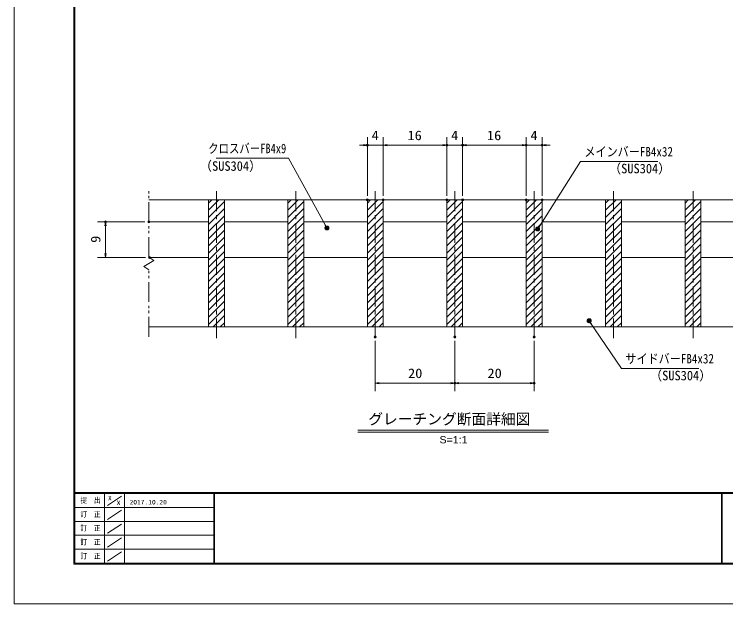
# Model space of a CAD drawing. Units: millimetres, scale not verified, with parts at other scales. Extents: x -1050 to 1050, y -742 to 742.
# Drawn here: x -1050 to -154, y -742 to 0 of the extents above; entities that cross this region are included whole.
import ezdxf
from ezdxf.enums import TextEntityAlignment as Align

# ---------------------------------------------------------------- set-up
doc = ezdxf.new("R2010")
doc.units = ezdxf.units.MM
doc.header["$LTSCALE"] = 5
doc.header["$PDMODE"] = 32
doc.header["$PDSIZE"] = 2.5
doc.linetypes.add('CHAIN1', pattern=[8, 5, -1, 1, -1])
doc.linetypes.add('DOUBLE_CHAIN1', pattern=[8.8, 5, -1, 0.6, -0.6, 0.6, -1])
for name, color, linetype, lineweight in [('0-0_7-図\u3000枠', 4, 'Continuous', 9), ('0-1_寸法注釈', 2, 'Continuous', 9), ('0-2_0', 2, 'Continuous', 9), ('0-3_DEFPOINTS', 134, 'Continuous', 9), ('0-4_蓋', 5, 'Continuous', 9), ('0-5_ハッチング', 4, 'Continuous', 9), ('0-6_想像線', 134, 'DOUBLE_CHAIN1', 9), ('0-7_中心線', 6, 'CHAIN1', 9)]:
    doc.layers.add(name, color=color, linetype=linetype, lineweight=lineweight)
doc.styles.add('HG丸ｺﾞｼｯｸM-PRO', font='')
doc.styles.add('ＭＳ ゴシック', font='')
doc.styles.get('HG丸ｺﾞｼｯｸM-PRO').set_extended_font_data('HG丸ｺﾞｼｯｸM-PRO')
doc.styles.get('ＭＳ ゴシック').set_extended_font_data('MS Gothic')

# ---------------------------------------------------------------- blocks, each defined once
blk = doc.blocks.new('_OPEN')
at = {"layer": '0-2_0'}
blk.add_line((0, 0), (-5, 0), dxfattribs=at)
blk.add_lwpolyline([(-5, 0.833), (0, 0), (-5, -0.833)], dxfattribs=at)
blk = doc.blocks.new('_Dot')
at = {"layer": '0-2_0'}
for p, q in [((-2.5, 0), (-5, 0)), ((2.445, 0.5), (-2.445, 0.5)), ((1.997, 1.5), (-1.997, 1.5)), ((2.289, -0.995), (-2.289, -0.995)), ((1.499, -1.995), (-1.499, -1.995))]:
    blk.add_line(p, q, dxfattribs=at)
for points in [[(2.5, 0), (2.48, 0.313), (2.421, 0.622), (2.324, 0.92), (2.191, 1.204), (2.023, 1.469), (1.822, 1.711), (1.594, 1.926), (1.34, 2.111), (1.064, 2.262), (0.773, 2.378), (0.468, 2.456), (0.157, 2.495), (-0.157, 2.495), (-0.468, 2.456), (-0.773, 2.378), (-1.064, 2.262), (-1.34, 2.111), (-1.594, 1.926), (-1.822, 1.711), (-2.023, 1.469), (-2.191, 1.204), (-2.324, 0.92), (-2.421, 0.622), (-2.48, 0.313), (-2.5, 0), (0, 0)], [(-2.5, 0), (-2.48, -0.313), (-2.421, -0.622), (-2.324, -0.92), (-2.191, -1.204), (-2.023, -1.469), (-1.822, -1.711), (-1.594, -1.926), (-1.34, -2.111), (-1.064, -2.262), (-0.773, -2.378), (-0.468, -2.456), (-0.157, -2.495), (0.157, -2.495), (0.468, -2.456), (0.773, -2.378), (1.064, -2.262), (1.34, -2.111), (1.594, -1.926), (1.822, -1.711), (2.023, -1.469), (2.191, -1.204), (2.324, -0.92), (2.421, -0.622), (2.48, -0.313), (2.5, 0), (0, 0)]]:
    blk.add_lwpolyline(points, close=True, dxfattribs=at)

msp = doc.modelspace()

# ---------------------------------------------------------------- linework, layer by layer
at = {"layer": '0-0_7-図\u3000枠'}
for p, q in [((-975, -692.5), (-975, 692.5)), ((-973.75, -691.25), (-973.75, 691.25)), ((998.75, -602.5), (-973.75, -602.5)), ((998.75, -603.75), (-973.75, -603.75)), ((-936.25, -691.192), (-936.25, -603.75)), ((-932.5, -618.606), (-915, -606.924)), ((-911.25, -603.75), (-911.25, -691.192)), ((-798.75, -603.75), (-798.75, -691.192)), ((-798, -603.75), (-798, -691.192)), ((-159.5, -691.25), (-159.5, -603.75)), ((-158.75, -691.25), (-158.75, -603.75)), ((-798.75, -621.25), (-973.75, -621.25)), ((-932.5, -636.247), (-915, -624.565)), ((-798.75, -638.75), (-973.75, -638.75)), ((-932.5, -653.747), (-915, -642.065)), ((-798.75, -656.25), (-973.75, -656.25)), ((-932.5, -671.247), (-915, -659.565)), ((-798.75, -673.75), (-973.75, -673.75)), ((-932.5, -688.747), (-915, -677.065)), ((1000, -692.5), (-975, -692.5)), ((998.75, -691.25), (-973.75, -691.25))]:
    msp.add_line(p, q, dxfattribs=at)
at = {"layer": '0-1_寸法注釈'}
for p, q in [((-605.45, -228.808), (-605.45, -154.9)), ((-585.45, -228.808), (-585.45, -154.9)), ((-585.45, -228.808), (-585.45, -154.9)), ((-505.45, -228.808), (-505.45, -154.9)), ((-505.45, -228.808), (-505.45, -154.9)), ((-485.45, -228.808), (-485.45, -154.9)), ((-485.45, -228.808), (-485.45, -154.9)), ((-405.45, -228.808), (-405.45, -154.9)), ((-405.45, -228.808), (-405.45, -154.9)), ((-385.45, -228.808), (-385.45, -154.9)), ((-610.45, -164.9), (-615.45, -164.9)), ((-585.45, -164.9), (-605.45, -164.9)), ((-580.45, -164.9), (-510.45, -164.9)), ((-580.45, -164.9), (-575.45, -164.9)), ((-510.45, -164.9), (-515.45, -164.9)), ((-505.45, -164.9), (-485.45, -164.9)), ((-480.45, -164.9), (-475.45, -164.9)), ((-480.45, -164.9), (-410.45, -164.9)), ((-410.45, -164.9), (-415.45, -164.9)), ((-405.45, -164.9), (-385.45, -164.9)), ((-380.45, -164.9), (-375.45, -164.9)), ((-885.45, -261.308), (-945.2, -261.308)), ((-935.2, -301.308), (-935.2, -266.308)), ((-884.779, -306.308), (-945.2, -306.308)), ((-595.45, -411.51), (-595.45, -474.529)), ((-495.45, -411.51), (-495.45, -474.529)), ((-495.45, -411.51), (-495.45, -474.529)), ((-395.45, -411.51), (-395.45, -474.529)), ((-590.45, -464.529), (-500.45, -464.529)), ((-490.45, -464.529), (-400.45, -464.529)), ((-617.576, -523.827), (-377.371, -523.827)), ((-617.576, -526.327), (-377.371, -526.327))]:
    msp.add_line(p, q, dxfattribs=at)
for points in [[(-795.854, -181.345), (-704.681, -181.345), (-656.854, -268.365)], [(-239.764, -185.417), (-336.954, -185.417), (-390.465, -269.666)], [(-188.143, -446.117), (-285.333, -446.117), (-325.643, -386.797)]]:
    msp.add_lwpolyline(points, dxfattribs=at)
at = {"layer": '0-3_DEFPOINTS'}
msp.add_lwpolyline([(-1050, -742.5), (-1050, 742.5), (1050, 742.5), (1050, -742.5)], close=True, dxfattribs=at)
for p in [(-605.45, -164.9), (-505.45, -164.9), (-485.45, -164.9), (-405.45, -164.9), (-385.45, -164.9), (-605.45, -233.808), (-585.45, -233.808), (-505.45, -233.808), (-485.45, -233.808), (-405.45, -233.808), (-385.45, -233.808), (-935.2, -261.308), (-880.45, -261.308), (-879.779, -306.308), (-595.45, -406.51), (-495.45, -406.51), (-395.45, -406.51), (-495.45, -464.529), (-395.45, -464.529)]:
    msp.add_point(p, dxfattribs=at)
at = {"layer": '0-4_蓋'}
for p, q in [((-880.45, -233.808), (-110.45, -233.808)), ((-805.45, -233.808), (-785.45, -233.808)), ((-805.45, -233.808), (-805.45, -393.808)), ((-785.45, -393.808), (-785.45, -233.808)), ((-705.45, -233.808), (-685.45, -233.808)), ((-705.45, -233.808), (-705.45, -393.808)), ((-685.45, -393.808), (-685.45, -233.808)), ((-605.45, -233.808), (-585.45, -233.808)), ((-605.45, -233.808), (-605.45, -393.808)), ((-585.45, -393.808), (-585.45, -233.808)), ((-505.45, -233.808), (-485.45, -233.808)), ((-505.45, -233.808), (-505.45, -393.808)), ((-485.45, -393.808), (-485.45, -233.808)), ((-405.45, -233.808), (-385.45, -233.808)), ((-405.45, -233.808), (-405.45, -393.808)), ((-385.45, -393.808), (-385.45, -233.808)), ((-305.45, -233.808), (-285.45, -233.808)), ((-305.45, -233.808), (-305.45, -393.808)), ((-285.45, -393.808), (-285.45, -233.808)), ((-205.45, -233.808), (-185.45, -233.808)), ((-205.45, -233.808), (-205.45, -393.808)), ((-185.45, -393.808), (-185.45, -233.808)), ((-880.45, -261.308), (-805.45, -261.308)), ((-785.45, -261.308), (-705.45, -261.308)), ((-685.45, -261.308), (-605.45, -261.308)), ((-585.45, -261.308), (-505.45, -261.308)), ((-485.45, -261.308), (-405.45, -261.308)), ((-385.45, -261.308), (-305.45, -261.308)), ((-285.45, -261.308), (-205.45, -261.308)), ((-185.45, -261.308), (-110.45, -261.308)), ((-879.779, -306.308), (-805.45, -306.308)), ((-785.45, -306.308), (-705.45, -306.308)), ((-685.45, -306.308), (-605.45, -306.308)), ((-585.45, -306.308), (-505.45, -306.308)), ((-485.45, -306.308), (-405.45, -306.308)), ((-385.45, -306.308), (-305.45, -306.308)), ((-285.45, -306.308), (-205.45, -306.308)), ((-185.45, -306.308), (-111.121, -306.308)), ((-880.45, -393.808), (-110.45, -393.808)), ((-805.45, -393.808), (-785.45, -393.808)), ((-705.45, -393.808), (-685.45, -393.808)), ((-605.45, -393.808), (-585.45, -393.808)), ((-505.45, -393.808), (-485.45, -393.808)), ((-405.45, -393.808), (-385.45, -393.808)), ((-305.45, -393.808), (-285.45, -393.808)), ((-205.45, -393.808), (-185.45, -393.808))]:
    msp.add_line(p, q, dxfattribs=at)
at = {"layer": '0-5_ハッチング'}
for p, q in [((-805.45, -237.907), (-801.352, -233.808)), ((-805.45, -246.887), (-792.372, -233.808)), ((-805.45, -255.867), (-785.45, -235.867)), ((-705.45, -237.907), (-701.352, -233.808)), ((-705.45, -246.887), (-692.372, -233.808)), ((-705.45, -255.867), (-685.45, -235.867)), ((-605.45, -237.907), (-601.352, -233.808)), ((-605.45, -246.887), (-592.372, -233.808)), ((-605.45, -255.867), (-585.45, -235.867)), ((-505.45, -237.907), (-501.352, -233.808)), ((-505.45, -246.887), (-492.372, -233.808)), ((-505.45, -255.867), (-485.45, -235.867)), ((-405.45, -237.907), (-401.352, -233.808)), ((-405.45, -246.887), (-392.372, -233.808)), ((-405.45, -255.867), (-385.45, -235.867)), ((-305.45, -237.907), (-301.352, -233.808)), ((-305.45, -246.887), (-292.372, -233.808)), ((-305.45, -255.867), (-285.45, -235.867)), ((-205.45, -237.907), (-201.352, -233.808)), ((-205.45, -246.887), (-192.372, -233.808)), ((-205.45, -255.867), (-185.45, -235.867)), ((-805.45, -264.847), (-785.45, -244.847)), ((-705.45, -264.847), (-685.45, -244.847)), ((-605.45, -264.847), (-585.45, -244.847)), ((-505.45, -264.847), (-485.45, -244.847)), ((-405.45, -264.847), (-385.45, -244.847)), ((-305.45, -264.847), (-285.45, -244.847)), ((-205.45, -264.847), (-185.45, -244.847)), ((-805.45, -273.828), (-785.45, -253.828)), ((-705.45, -273.828), (-685.45, -253.828)), ((-605.45, -273.828), (-585.45, -253.828)), ((-505.45, -273.828), (-485.45, -253.828)), ((-405.45, -273.828), (-385.45, -253.828)), ((-305.45, -273.828), (-285.45, -253.828)), ((-205.45, -273.828), (-185.45, -253.828)), ((-805.45, -282.808), (-785.45, -262.808)), ((-705.45, -282.808), (-685.45, -262.808)), ((-605.45, -282.808), (-585.45, -262.808)), ((-505.45, -282.808), (-485.45, -262.808)), ((-405.45, -282.808), (-385.45, -262.808)), ((-305.45, -282.808), (-285.45, -262.808)), ((-205.45, -282.808), (-185.45, -262.808)), ((-805.45, -291.788), (-785.45, -271.788)), ((-705.45, -291.788), (-685.45, -271.788)), ((-605.45, -291.788), (-585.45, -271.788)), ((-505.45, -291.788), (-485.45, -271.788)), ((-405.45, -291.788), (-385.45, -271.788)), ((-305.45, -291.788), (-285.45, -271.788)), ((-205.45, -291.788), (-185.45, -271.788)), ((-805.45, -300.768), (-785.45, -280.768)), ((-705.45, -300.768), (-685.45, -280.768)), ((-605.45, -300.768), (-585.45, -280.768)), ((-505.45, -300.768), (-485.45, -280.768)), ((-405.45, -300.768), (-385.45, -280.768)), ((-305.45, -300.768), (-285.45, -280.768)), ((-205.45, -300.768), (-185.45, -280.768)), ((-805.45, -309.749), (-785.45, -289.749)), ((-705.45, -309.749), (-685.45, -289.749)), ((-605.45, -309.749), (-585.45, -289.749)), ((-505.45, -309.749), (-485.45, -289.749)), ((-405.45, -309.749), (-385.45, -289.749)), ((-305.45, -309.749), (-285.45, -289.749)), ((-205.45, -309.749), (-185.45, -289.749)), ((-805.45, -318.729), (-785.45, -298.729)), ((-705.45, -318.729), (-685.45, -298.729)), ((-605.45, -318.729), (-585.45, -298.729)), ((-505.45, -318.729), (-485.45, -298.729)), ((-405.45, -318.729), (-385.45, -298.729)), ((-305.45, -318.729), (-285.45, -298.729)), ((-205.45, -318.729), (-185.45, -298.729)), ((-805.45, -327.709), (-785.45, -307.709)), ((-705.45, -327.709), (-685.45, -307.709)), ((-605.45, -327.709), (-585.45, -307.709)), ((-505.45, -327.709), (-485.45, -307.709)), ((-405.45, -327.709), (-385.45, -307.709)), ((-305.45, -327.709), (-285.45, -307.709)), ((-205.45, -327.709), (-185.45, -307.709)), ((-805.45, -336.689), (-785.45, -316.689)), ((-705.45, -336.689), (-685.45, -316.689)), ((-605.45, -336.689), (-585.45, -316.689)), ((-505.45, -336.689), (-485.45, -316.689)), ((-405.45, -336.689), (-385.45, -316.689)), ((-305.45, -336.689), (-285.45, -316.689)), ((-205.45, -336.689), (-185.45, -316.689)), ((-805.45, -345.67), (-785.45, -325.67)), ((-705.45, -345.67), (-685.45, -325.67)), ((-605.45, -345.67), (-585.45, -325.67)), ((-505.45, -345.67), (-485.45, -325.67)), ((-405.45, -345.67), (-385.45, -325.67)), ((-305.45, -345.67), (-285.45, -325.67)), ((-205.45, -345.67), (-185.45, -325.67)), ((-805.45, -354.65), (-785.45, -334.65)), ((-705.45, -354.65), (-685.45, -334.65)), ((-605.45, -354.65), (-585.45, -334.65)), ((-505.45, -354.65), (-485.45, -334.65)), ((-405.45, -354.65), (-385.45, -334.65)), ((-305.45, -354.65), (-285.45, -334.65)), ((-205.45, -354.65), (-185.45, -334.65)), ((-805.45, -363.63), (-785.45, -343.63)), ((-705.45, -363.63), (-685.45, -343.63)), ((-605.45, -363.63), (-585.45, -343.63)), ((-505.45, -363.63), (-485.45, -343.63)), ((-405.45, -363.63), (-385.45, -343.63)), ((-305.45, -363.63), (-285.45, -343.63)), ((-205.45, -363.63), (-185.45, -343.63)), ((-805.45, -372.61), (-785.45, -352.61)), ((-705.45, -372.61), (-685.45, -352.61)), ((-605.45, -372.61), (-585.45, -352.61)), ((-505.45, -372.61), (-485.45, -352.61)), ((-405.45, -372.61), (-385.45, -352.61)), ((-305.45, -372.61), (-285.45, -352.61)), ((-205.45, -372.61), (-185.45, -352.61)), ((-805.45, -381.591), (-785.45, -361.591)), ((-705.45, -381.591), (-685.45, -361.591)), ((-605.45, -381.591), (-585.45, -361.591)), ((-505.45, -381.591), (-485.45, -361.591)), ((-405.45, -381.591), (-385.45, -361.591)), ((-305.45, -381.591), (-285.45, -361.591)), ((-205.45, -381.591), (-185.45, -361.591)), ((-805.45, -390.571), (-785.45, -370.571)), ((-705.45, -390.571), (-685.45, -370.571)), ((-605.45, -390.571), (-585.45, -370.571)), ((-505.45, -390.571), (-485.45, -370.571)), ((-405.45, -390.571), (-385.45, -370.571)), ((-305.45, -390.571), (-285.45, -370.571)), ((-205.45, -390.571), (-185.45, -370.571)), ((-799.707, -393.808), (-785.45, -379.551)), ((-699.707, -393.808), (-685.45, -379.551)), ((-599.707, -393.808), (-585.45, -379.551)), ((-499.707, -393.808), (-485.45, -379.551)), ((-399.707, -393.808), (-385.45, -379.551)), ((-299.707, -393.808), (-285.45, -379.551)), ((-199.707, -393.808), (-185.45, -379.551)), ((-790.727, -393.808), (-785.45, -388.531)), ((-690.727, -393.808), (-685.45, -388.531)), ((-590.727, -393.808), (-585.45, -388.531)), ((-490.727, -393.808), (-485.45, -388.531)), ((-390.727, -393.808), (-385.45, -388.531)), ((-290.727, -393.808), (-285.45, -388.531)), ((-190.727, -393.808), (-185.45, -388.531))]:
    msp.add_line(p, q, dxfattribs=at)
for points in [[(-785.45, -233.808), (-805.45, -233.808), (-805.45, -393.808), (-785.45, -393.808)], [(-685.45, -233.808), (-705.45, -233.808), (-705.45, -393.808), (-685.45, -393.808)], [(-585.45, -233.808), (-605.45, -233.808), (-605.45, -393.808), (-585.45, -393.808)], [(-485.45, -233.808), (-505.45, -233.808), (-505.45, -393.808), (-485.45, -393.808)], [(-385.45, -233.808), (-405.45, -233.808), (-405.45, -393.808), (-385.45, -393.808)], [(-285.45, -233.808), (-305.45, -233.808), (-305.45, -393.808), (-285.45, -393.808)], [(-185.45, -233.808), (-205.45, -233.808), (-205.45, -393.808), (-185.45, -393.808)]]:
    msp.add_lwpolyline(points, close=True, dxfattribs=at)
at = {"layer": '0-6_想像線'}
for p, q in [((-880.45, -305.859), (-880.45, -221.308)), ((-880.45, -406.308), (-880.45, -321.757))]:
    msp.add_line(p, q, dxfattribs=at)
for points in [[(-880.45, -305.859), (-874.157, -310.072), (-880.45, -313.808)], [(-880.45, -321.757), (-886.743, -317.545), (-880.45, -313.808)]]:
    msp.add_lwpolyline(points, dxfattribs=at)
at = {"layer": '0-7_中心線'}
for p, q in [((-795.45, -408.035), (-795.45, -221.106)), ((-695.45, -408.035), (-695.45, -221.106)), ((-595.45, -408.035), (-595.45, -221.106)), ((-495.45, -408.035), (-495.45, -221.106)), ((-395.45, -408.035), (-395.45, -221.106)), ((-295.45, -408.035), (-295.45, -221.106)), ((-195.45, -408.035), (-195.45, -221.106))]:
    msp.add_line(p, q, dxfattribs=at)

# ---------------------------------------------------------------- block references
at = {"layer": '0-1_寸法注釈'}
for p in [(-605.45, -164.9), (-505.45, -164.9), (-505.45, -164.9), (-405.45, -164.9), (-405.45, -164.9), (-495.45, -464.529), (-395.45, -464.529)]:
    msp.add_blockref('_OPEN', p, dxfattribs=at)
for name, p, rotation in [('_OPEN', (-585.45, -164.9), 180), ('_OPEN', (-585.45, -164.9), 180), ('_OPEN', (-485.45, -164.9), 180), ('_OPEN', (-485.45, -164.9), 180), ('_OPEN', (-385.45, -164.9), 180), ('_OPEN', (-935.2, -261.308), 90), ('_Dot', (-656.364, -269.237), 299.29723), ('_Dot', (-391.009, -270.506), 237.09638), ('_OPEN', (-935.2, -306.308), 270), ('_Dot', (-326.215, -385.977), 124.85308), ('_OPEN', (-595.45, -464.529), 180), ('_OPEN', (-495.45, -464.529), 180)]:
    msp.add_blockref(name, p, dxfattribs=dict(at, rotation=rotation))

# ---------------------------------------------------------------- texts
at = {"layer": '0-0_7-図\u3000枠', "color": 5, "style": 'ＭＳ ゴシック'}
for s, height, width, p in [('提\u3000出', 6.745, 0.9, (-966.593, -617.56)), ('X', 5.755, 1.2, (-931.902, -614.076)), ('X', 5.755, 1.2, (-920.995, -620.022)), ('2017.10.20', 5.755, 1.2, (-904.801, -619.113)), ('訂\u3000正', 6.745, 0.9, (-966.76, -635.201)), ('訂\u3000正', 6.745, 0.9, (-966.76, -652.701)), ('訂\u3000正', 6.745, 0.9, (-966.76, -670.201)), ('訂\u3000正', 6.745, 0.9, (-966.76, -687.701))]:
    msp.add_text(s, height=height, dxfattribs=dict(at, width=width)).set_placement(p, align=Align.BOTTOM_LEFT)
at = {"layer": '0-1_寸法注釈', "color": 7}
for s, height, style, width, p in [('4', 12.02, 'ＭＳ ゴシック', 1.1, (-600.035, -162.213)), ('16', 12.02, 'ＭＳ ゴシック', 1.1, (-554.838, -162.213)), ('4', 12.02, 'ＭＳ ゴシック', 1.1, (-500.035, -162.213)), ('16', 12.02, 'ＭＳ ゴシック', 1.1, (-454.838, -162.213)), ('4', 12.02, 'ＭＳ ゴシック', 1.1, (-400.035, -162.213)), ('クロスバーFB4x9', 12.02, 'ＭＳ ゴシック', 0.8, (-805.875, -178.658)), ('メインバーFB4x32', 12.03, 'ＭＳ ゴシック', 0.85, (-332.177, -182.73)), ('（SUS304）', 12.02, 'ＭＳ ゴシック', 0.95, (-816.542, -200.801)), ('（SUS304）', 12.02, 'ＭＳ ゴシック', 0.95, (-301.468, -203.973)), ('サイドバーFB4x32', 12.03, 'ＭＳ ゴシック', 0.85, (-280.556, -443.43)), ('20', 12.02, 'ＭＳ ゴシック', 1.1, (-554.183, -461.842)), ('20', 12.02, 'ＭＳ ゴシック', 1.1, (-454.183, -461.842)), ('（SUS304）', 12.02, 'ＭＳ ゴシック', 0.95, (-249.847, -464.674)), ('S=1:1', 9.054, 'HG丸ｺﾞｼｯｸM-PRO', 1.1, (-514.549, -543.128))]:
    msp.add_text(s, height=height, dxfattribs=dict(at, style=style, width=width)).set_placement(p, align=Align.BOTTOM_LEFT)
at = {"layer": '0-1_寸法注釈', "color": 7, "style": 'ＭＳ ゴシック', "width": 1.1}
msp.add_text('9', height=12.02, rotation=90, dxfattribs=at).set_placement((-937.887, -287.957), align=Align.BOTTOM_LEFT)
at = {"layer": '0-1_寸法注釈', "color": 7, "style": 'HG丸ｺﾞｼｯｸM-PRO'}
msp.add_text('グレーチング断面詳細図', height=13.6, dxfattribs=at).set_placement((-604.214, -520.716), align=Align.BOTTOM_LEFT)

doc.saveas('drawing.dxf')
